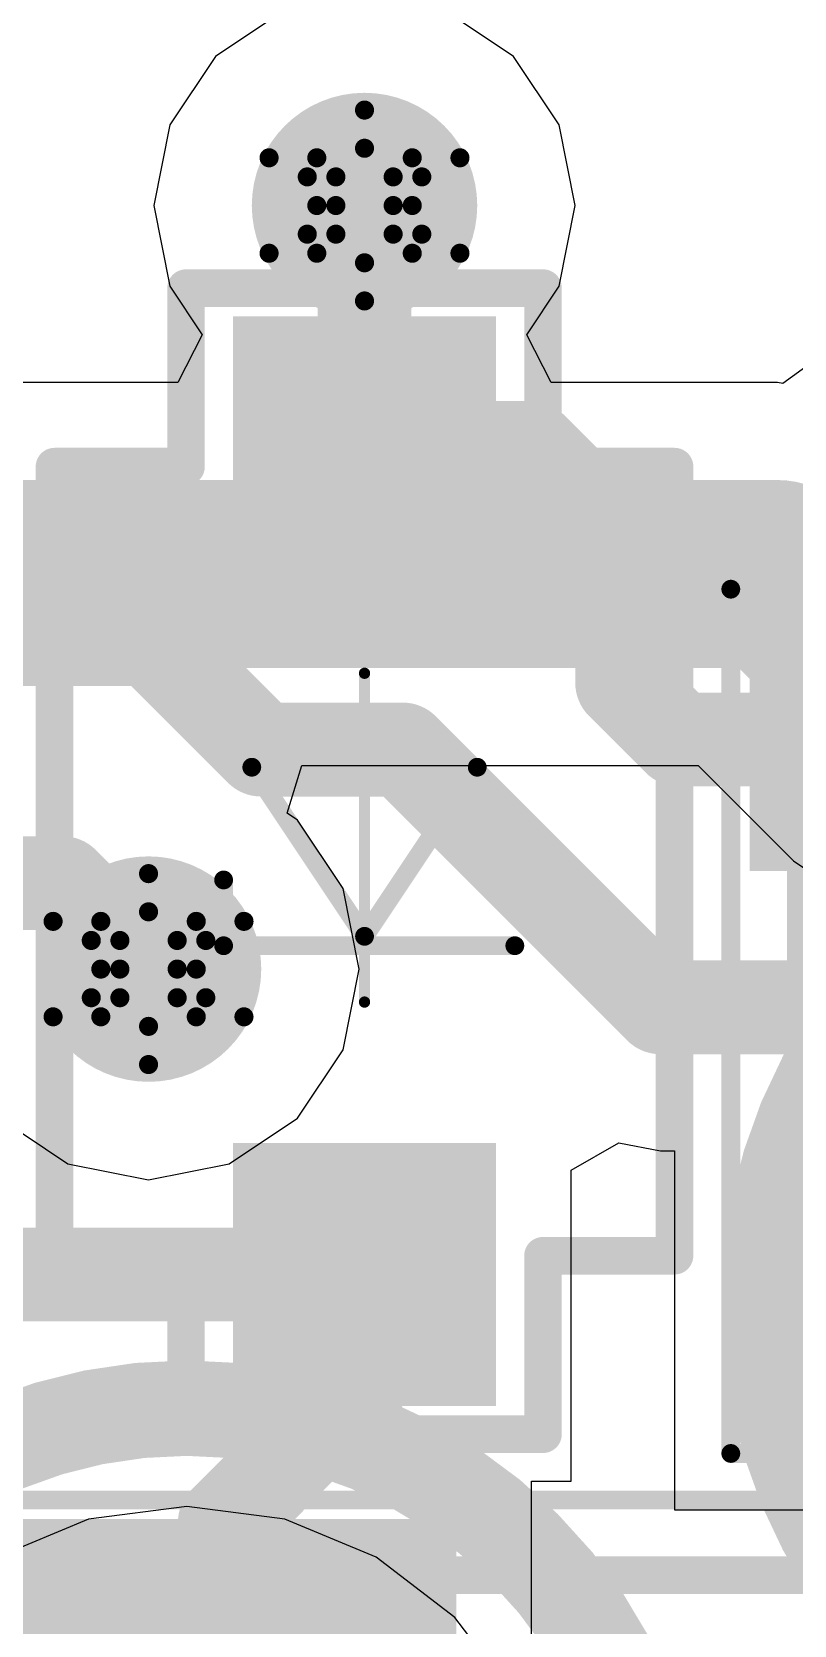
# Model space of a CAD drawing. Header units: millimetres. Extents: x 5 to 399, y 5 to 287.
# Drawn here: x 234.456 to 236.485, y 125.796 to 130.036 of the extents above; entities that cross this region are included whole.
import ezdxf

# ---------------------------------------------------------------- set-up
doc = ezdxf.new("R2010")
doc.units = ezdxf.units.MM
for name, color, linetype in [('BottomLayer', 5, 'Continuous'), ('BottomOverlay', 54, 'Continuous'), ('BottomPaste', 16, 'Continuous'), ('BottomSolder', 6, 'Continuous'), ('DrillDrawing', 1, 'Continuous'), ('DrillGuide', 244, 'Continuous'), ('Mechanical13', 56, 'Continuous'), ('MidLayer1', 16, 'Continuous'), ('MidLayer2', 76, 'Continuous'), ('MultiLayer', 9, 'Continuous'), ('TopLayer', 1, 'Continuous'), ('TopOverlay', 2, 'Continuous'), ('TopPaste', 8, 'Continuous'), ('TopSolder', 216, 'Continuous'), ('ViaHoleLayer', 16, 'Continuous')]:
    doc.layers.add(name, color=color, linetype=linetype)

# ---------------------------------------------------------------- blocks, each defined once
blk = doc.blocks.new('0603_C_57')
at = {"layer": 'Mechanical13', "const_width": 0.1}
for points in [[(-0.775, 0.4001), (-0.775, -0.3998)], [(-0.775, 0.4001), (0.825, 0.4001)], [(0.825, 0.4001), (0.825, -0.3998)], [(-0.775, -0.3998), (0.825, -0.3998)]]:
    blk.add_lwpolyline(points, dxfattribs=at)
at = {"layer": 'Mechanical13', "const_width": 0.05}
for points in [[(-0.8, 0.4001, 1), (-0.75, 0.4001, 1)], [(-0.8, 0.4001, 1), (-0.75, 0.4001, 1)], [(0.8, 0.4001, 1), (0.85, 0.4001, 1)], [(0.8, 0.4001, 1), (0.85, 0.4001, 1)], [(-0.8, -0.3998, 1), (-0.75, -0.3998, 1)], [(-0.8, -0.3998, 1), (-0.75, -0.3998, 1)], [(0.8, -0.3998, 1), (0.85, -0.3998, 1)], [(0.8, -0.3998, 1), (0.85, -0.3998, 1)]]:
    blk.add_lwpolyline(points, format="xyb", close=True, dxfattribs=at)
at = {"layer": 'TopLayer'}
for points in [[(-0.45, -0.5), (-0.45, 0.5), (-1.05, -0.5), (-1.05, 0.5)], [(0.45, 0.5), (0.45, -0.5), (1.05, 0.5), (1.05, -0.5)]]:
    blk.add_solid(points, dxfattribs=at)
at = {"layer": 'TopOverlay', "const_width": 0.05}
for points in [[(-1.15, 0.6), (1.15, 0.6)], [(-1.15, 0.6), (-1.15, -0.6)], [(1.15, 0.6), (1.15, -0.6)], [(-1.15, -0.6), (1.15, -0.6)]]:
    blk.add_lwpolyline(points, dxfattribs=at)
at = {"layer": 'TopOverlay', "const_width": 0.025}
for points in [[(-1.1625, 0.6, 1), (-1.1375, 0.6, 1)], [(-1.1625, 0.6, 1), (-1.1375, 0.6, 1)], [(1.1375, 0.6, 1), (1.1625, 0.6, 1)], [(1.1375, 0.6, 1), (1.1625, 0.6, 1)], [(-1.1625, -0.6, 1), (-1.1375, -0.6, 1)], [(-1.1625, -0.6, 1), (-1.1375, -0.6, 1)], [(1.1375, -0.6, 1), (1.1625, -0.6, 1)], [(1.1375, -0.6, 1), (1.1625, -0.6, 1)]]:
    blk.add_lwpolyline(points, format="xyb", close=True, dxfattribs=at)
at = {"layer": 'TopPaste'}
for points in [[(-0.45, -0.5), (-0.45, 0.5), (-1.05, -0.5), (-1.05, 0.5)], [(0.45, 0.5), (0.45, -0.5), (1.05, 0.5), (1.05, -0.5)]]:
    blk.add_solid(points, dxfattribs=at)
at = {"layer": 'TopSolder'}
for points in [[(-0.4, -0.55), (-0.4, 0.55), (-1.1, -0.55), (-1.1, 0.55)], [(0.4, 0.55), (0.4, -0.55), (1.1, 0.55), (1.1, -0.55)]]:
    blk.add_solid(points, dxfattribs=at)
blk = doc.blocks.new('1206_R_86')
at = {"layer": 'Mechanical13', "const_width": 0.1}
for points in [[(-1.5998, 0.8002), (-1.5998, -0.7999)], [(1.6002, 0.8002), (-1.5998, 0.8002)], [(1.6002, 0.8002), (1.6002, -0.7999)], [(1.6002, -0.7999), (-1.5998, -0.7999)]]:
    blk.add_lwpolyline(points, dxfattribs=at)
at = {"layer": 'Mechanical13', "const_width": 0.05}
for points in [[(-1.6248, 0.8002, 1), (-1.5748, 0.8002, 1)], [(-1.6248, 0.8002, 1), (-1.5748, 0.8002, 1)], [(1.5752, 0.8002, 1), (1.6252, 0.8002, 1)], [(1.5752, 0.8002, 1), (1.6252, 0.8002, 1)], [(-1.6248, -0.7999, 1), (-1.5748, -0.7999, 1)], [(-1.6248, -0.7999, 1), (-1.5748, -0.7999, 1)], [(1.5752, -0.7999, 1), (1.6252, -0.7999, 1)], [(1.5752, -0.7999, 1), (1.6252, -0.7999, 1)]]:
    blk.add_lwpolyline(points, format="xyb", close=True, dxfattribs=at)
at = {"layer": 'TopLayer'}
for points in [[(-0.925, -0.9), (-0.925, 0.9), (-2.075, -0.9), (-2.075, 0.9)], [(2.075, -0.9), (2.075, 0.9), (0.925, -0.9), (0.925, 0.9)]]:
    blk.add_solid(points, dxfattribs=at)
at = {"layer": 'TopOverlay', "const_width": 0.05}
for points in [[(2.175, 1), (-2.2, 1)], [(-2.2, 1), (-2.2, -1)], [(2.175, 1), (2.175, -1)], [(2.175, -1), (-2.2, -1)]]:
    blk.add_lwpolyline(points, dxfattribs=at)
at = {"layer": 'TopOverlay', "const_width": 0.025}
for points in [[(-2.2125, 1, 1), (-2.1875, 1, 1)], [(-2.2125, 1, 1), (-2.1875, 1, 1)], [(2.1625, 1, 1), (2.1875, 1, 1)], [(2.1625, 1, 1), (2.1875, 1, 1)], [(-2.2125, -1, 1), (-2.1875, -1, 1)], [(-2.2125, -1, 1), (-2.1875, -1, 1)], [(2.1625, -1, 1), (2.1875, -1, 1)], [(2.1625, -1, 1), (2.1875, -1, 1)]]:
    blk.add_lwpolyline(points, format="xyb", close=True, dxfattribs=at)
at = {"layer": 'TopPaste'}
for points in [[(-0.925, -0.9), (-0.925, 0.9), (-2.075, -0.9), (-2.075, 0.9)], [(2.075, -0.9), (2.075, 0.9), (0.925, -0.9), (0.925, 0.9)]]:
    blk.add_solid(points, dxfattribs=at)
at = {"layer": 'TopSolder'}
for points in [[(-0.875, -0.95), (-0.875, 0.95), (-2.125, -0.95), (-2.125, 0.95)], [(2.125, -0.95), (2.125, 0.95), (0.875, -0.95), (0.875, 0.95)]]:
    blk.add_solid(points, dxfattribs=at)
blk = doc.blocks.new('TP1_5MM_B_93')
at = {"layer": 'BottomLayer', "const_width": 0.75}
blk.add_lwpolyline([(-0.375, 0, 1), (0.375, 0, 1)], format="xyb", close=True, dxfattribs=at)
at = {"layer": 'BottomOverlay'}
for points, const_width in [([(1.27, 0, 1), (-1.27, 0, 1)], 0.254), ([(-1.3335, 0, 1), (-1.2065, 0, 1)], 0.127), ([(1.2065, 0, 1), (1.3335, 0, 1)], 0.127)]:
    blk.add_lwpolyline(points, format="xyb", close=True, dxfattribs=dict(at, const_width=const_width))
at = {"layer": 'BottomPaste', "const_width": 0.75}
blk.add_lwpolyline([(-0.375, 0, 1), (0.375, 0, 1)], format="xyb", close=True, dxfattribs=at)
at = {"layer": 'BottomSolder', "const_width": 0.75}
blk.add_lwpolyline([(-0.375, 0, 1), (0.375, 0, 1)], format="xyb", close=True, dxfattribs=at)
blk = doc.blocks.new('TP1_5MM_B_94')
at = {"layer": 'BottomLayer', "const_width": 0.75}
blk.add_lwpolyline([(-0.375, 0, 1), (0.375, 0, 1)], format="xyb", close=True, dxfattribs=at)
at = {"layer": 'BottomOverlay'}
for points, const_width in [([(1.27, 0, 1), (-1.27, 0, 1)], 0.254), ([(-1.3335, 0, 1), (-1.2065, 0, 1)], 0.127), ([(1.2065, 0, 1), (1.3335, 0, 1)], 0.127)]:
    blk.add_lwpolyline(points, format="xyb", close=True, dxfattribs=dict(at, const_width=const_width))
at = {"layer": 'BottomPaste', "const_width": 0.75}
blk.add_lwpolyline([(-0.375, 0, 1), (0.375, 0, 1)], format="xyb", close=True, dxfattribs=at)
at = {"layer": 'BottomSolder', "const_width": 0.75}
blk.add_lwpolyline([(-0.375, 0, 1), (0.375, 0, 1)], format="xyb", close=True, dxfattribs=at)
blk = doc.blocks.new('SOD_323_215')
at = {"layer": 'TopLayer'}
for points in [[(-0.8, -0.3), (-0.8, 0.3), (-1.4, -0.3), (-1.4, 0.3)], [(1.4, -0.3), (1.4, 0.3), (0.8, -0.3), (0.8, 0.3)]]:
    blk.add_solid(points, dxfattribs=at)
at = {"layer": 'TopOverlay'}
for points, const_width in [([(-1.05, 0.825), (-1.05, 0.475)], 0.1), ([(-1.05, 0.825), (1.05, 0.825)], 0.1), ([(1.05, 0.825), (1.05, 0.475)], 0.1), ([(-1.525, 0.475), (-1.05, 0.475)], 0.1), ([(-1.525, 0.475), (-1.525, -0.475)], 0.1), ([(1.05, 0.475), (1.525, 0.475)], 0.1), ([(1.525, 0.475), (1.525, -0.475)], 0.1), ([(-0.225, 0.375), (-0.225, -0.4)], 0.05), ([(-0.225, 0.375), (-0.05, 0.375)], 0.05), ([(0.25, 0.3), (-0.2, 0)], 0.05), ([(0.25, 0.3), (0.25, -0.3)], 0.05), ([(-0.375, 0), (0.5, 0)], 0.03), ([(-0.2, 0), (0.25, -0.3)], 0.05), ([(-1.525, -0.475), (-1.05, -0.475)], 0.1), ([(-1.05, -0.475), (-1.05, -0.825)], 0.1), ([(1.05, -0.475), (1.05, -0.825)], 0.1), ([(1.05, -0.475), (1.525, -0.475)], 0.1), ([(-1.05, -0.825), (1.05, -0.825)], 0.1)]:
    blk.add_lwpolyline(points, dxfattribs=dict(at, const_width=const_width))
for points, const_width in [([(-1.075, 0.825, 1), (-1.025, 0.825, 1)], 0.05), ([(-1.075, 0.825, 1), (-1.025, 0.825, 1)], 0.05), ([(1.025, 0.825, 1), (1.075, 0.825, 1)], 0.05), ([(1.025, 0.825, 1), (1.075, 0.825, 1)], 0.05), ([(-1.55, 0.475, 1), (-1.5, 0.475, 1)], 0.05), ([(-1.55, 0.475, 1), (-1.5, 0.475, 1)], 0.05), ([(-1.075, 0.475, 1), (-1.025, 0.475, 1)], 0.05), ([(-1.075, 0.475, 1), (-1.025, 0.475, 1)], 0.05), ([(1.025, 0.475, 1), (1.075, 0.475, 1)], 0.05), ([(1.025, 0.475, 1), (1.075, 0.475, 1)], 0.05), ([(1.5, 0.475, 1), (1.55, 0.475, 1)], 0.05), ([(1.5, 0.475, 1), (1.55, 0.475, 1)], 0.05), ([(-0.2375, 0.375, 1), (-0.2125, 0.375, 1)], 0.025), ([(-0.2375, 0.375, 1), (-0.2125, 0.375, 1)], 0.025), ([(-0.0625, 0.375, 1), (-0.0375, 0.375, 1)], 0.025), ([(0.2375, 0.3, 1), (0.2625, 0.3, 1)], 0.025), ([(0.2375, 0.3, 1), (0.2625, 0.3, 1)], 0.025), ([(-0.3825, 0, 1), (-0.3675, 0, 1)], 0.015), ([(-0.2125, 0, 1), (-0.1875, 0, 1)], 0.025), ([(-0.2125, 0, 1), (-0.1875, 0, 1)], 0.025), ([(0.4925, 0, 1), (0.5075, 0, 1)], 0.015), ([(0.2375, -0.3, 1), (0.2625, -0.3, 1)], 0.025), ([(0.2375, -0.3, 1), (0.2625, -0.3, 1)], 0.025), ([(-0.2375, -0.4, 1), (-0.2125, -0.4, 1)], 0.025), ([(-1.55, -0.475, 1), (-1.5, -0.475, 1)], 0.05), ([(-1.55, -0.475, 1), (-1.5, -0.475, 1)], 0.05), ([(-1.075, -0.475, 1), (-1.025, -0.475, 1)], 0.05), ([(-1.075, -0.475, 1), (-1.025, -0.475, 1)], 0.05), ([(1.025, -0.475, 1), (1.075, -0.475, 1)], 0.05), ([(1.025, -0.475, 1), (1.075, -0.475, 1)], 0.05), ([(1.5, -0.475, 1), (1.55, -0.475, 1)], 0.05), ([(1.5, -0.475, 1), (1.55, -0.475, 1)], 0.05), ([(-1.075, -0.825, 1), (-1.025, -0.825, 1)], 0.05), ([(-1.075, -0.825, 1), (-1.025, -0.825, 1)], 0.05), ([(1.025, -0.825, 1), (1.075, -0.825, 1)], 0.05), ([(1.025, -0.825, 1), (1.075, -0.825, 1)], 0.05)]:
    blk.add_lwpolyline(points, format="xyb", close=True, dxfattribs=dict(at, const_width=const_width))
at = {"layer": 'TopPaste'}
for points in [[(-0.8, -0.3), (-0.8, 0.3), (-1.4, -0.3), (-1.4, 0.3)], [(1.4, -0.3), (1.4, 0.3), (0.8, -0.3), (0.8, 0.3)]]:
    blk.add_solid(points, dxfattribs=at)
at = {"layer": 'TopSolder'}
for points in [[(-0.75, -0.35), (-0.75, 0.35), (-1.45, -0.35), (-1.45, 0.35)], [(1.45, -0.35), (1.45, 0.35), (0.75, -0.35), (0.75, 0.35)]]:
    blk.add_solid(points, dxfattribs=at)

msp = doc.modelspace()

# ---------------------------------------------------------------- linework, layer by layer
at = {"layer": 'BottomLayer'}
for p, q in [((234.8682, 126.1118), (234.6071, 126.0775)), ((235.1293, 126.0775), (234.8682, 126.1118)), ((234.6071, 126.0775), (234.3639, 125.9767)), ((235.3725, 125.9767), (235.1293, 126.0775)), ((235.5814, 125.8164), (235.3725, 125.9767)), ((235.7417, 125.6075), (235.5814, 125.8164))]:
    msp.add_line(p, q, dxfattribs=at)
at = {"layer": 'BottomLayer', "const_width": 0.3}
for points in [[(235.1914, 129.5736, 1), (235.4914, 129.5736, 1)], [(234.6166, 127.5416, 1), (234.9166, 127.5416, 1)]]:
    msp.add_lwpolyline(points, format="xyb", close=True, dxfattribs=at)
at = {"layer": 'DrillDrawing', "const_width": 0.0508}
for points in [[(235.2144, 129.7006), (235.3414, 129.8276)], [(235.3414, 129.8276), (235.4684, 129.7006)], [(235.2652, 129.6498), (235.3414, 129.726)], [(235.3414, 129.726), (235.4176, 129.6498)], [(235.0874, 129.7006), (235.2144, 129.5736)], [(235.0874, 129.7006), (235.2144, 129.7006)], [(235.4684, 129.7006), (235.5954, 129.7006)], [(235.4684, 129.5736), (235.5954, 129.7006)], [(235.189, 129.6498), (235.2652, 129.5736)], [(235.189, 129.6498), (235.2652, 129.6498)], [(235.4176, 129.6498), (235.4938, 129.6498)], [(235.4176, 129.5736), (235.4938, 129.6498)], [(235.0874, 129.4466), (235.2144, 129.5736)], [(235.189, 129.4974), (235.2652, 129.5736)], [(235.4176, 129.5736), (235.4938, 129.4974)], [(235.4684, 129.5736), (235.5954, 129.4466)], [(235.189, 129.4974), (235.2652, 129.4974)], [(235.2652, 129.4974), (235.3414, 129.4212)], [(235.3414, 129.4212), (235.4176, 129.4974)], [(235.4176, 129.4974), (235.4938, 129.4974)], [(235.0874, 129.4466), (235.2144, 129.4466)], [(235.2144, 129.4466), (235.3414, 129.3196)], [(235.3414, 129.3196), (235.4684, 129.4466)], [(235.4684, 129.4466), (235.5954, 129.4466)], [(234.6396, 127.6686), (234.7666, 127.7956)], [(234.7666, 127.7956), (234.8936, 127.6686)], [(234.6904, 127.6178), (234.7666, 127.694)], [(234.7666, 127.694), (234.8428, 127.6178)], [(234.5126, 127.6686), (234.6396, 127.5416)], [(234.5126, 127.6686), (234.6396, 127.6686)], [(234.8936, 127.6686), (235.0206, 127.6686)], [(234.8936, 127.5416), (235.0206, 127.6686)], [(234.6142, 127.6178), (234.6904, 127.5416)], [(234.6142, 127.6178), (234.6904, 127.6178)], [(234.8428, 127.6178), (234.919, 127.6178)], [(234.8428, 127.5416), (234.919, 127.6178)], [(234.5126, 127.4146), (234.6396, 127.5416)], [(234.6142, 127.4654), (234.6904, 127.5416)], [(234.8428, 127.5416), (234.919, 127.4654)], [(234.8936, 127.5416), (235.0206, 127.4146)], [(234.6142, 127.4654), (234.6904, 127.4654)], [(234.6904, 127.4654), (234.7666, 127.3892)], [(234.7666, 127.3892), (234.8428, 127.4654)], [(234.8428, 127.4654), (234.919, 127.4654)], [(234.5126, 127.4146), (234.6396, 127.4146)], [(234.6396, 127.4146), (234.7666, 127.2876)], [(234.7666, 127.2876), (234.8936, 127.4146)], [(234.8936, 127.4146), (235.0206, 127.4146)]]:
    msp.add_lwpolyline(points, dxfattribs=at)
at = {"layer": 'DrillDrawing', "const_width": 0.0254}
for points in [[(235.3287, 129.8276, 1), (235.3541, 129.8276, 1)], [(235.3287, 129.8276, 1), (235.3541, 129.8276, 1)], [(235.3287, 129.726, 1), (235.3541, 129.726, 1)], [(235.3287, 129.726, 1), (235.3541, 129.726, 1)], [(235.0747, 129.7006, 1), (235.1001, 129.7006, 1)], [(235.0747, 129.7006, 1), (235.1001, 129.7006, 1)], [(235.2017, 129.7006, 1), (235.2271, 129.7006, 1)], [(235.2017, 129.7006, 1), (235.2271, 129.7006, 1)], [(235.4557, 129.7006, 1), (235.4811, 129.7006, 1)], [(235.4557, 129.7006, 1), (235.4811, 129.7006, 1)], [(235.5827, 129.7006, 1), (235.6081, 129.7006, 1)], [(235.5827, 129.7006, 1), (235.6081, 129.7006, 1)], [(235.1763, 129.6498, 1), (235.2017, 129.6498, 1)], [(235.1763, 129.6498, 1), (235.2017, 129.6498, 1)], [(235.2525, 129.6498, 1), (235.2779, 129.6498, 1)], [(235.2525, 129.6498, 1), (235.2779, 129.6498, 1)], [(235.4049, 129.6498, 1), (235.4303, 129.6498, 1)], [(235.4049, 129.6498, 1), (235.4303, 129.6498, 1)], [(235.4811, 129.6498, 1), (235.5065, 129.6498, 1)], [(235.4811, 129.6498, 1), (235.5065, 129.6498, 1)], [(235.2017, 129.5736, 1), (235.2271, 129.5736, 1)], [(235.2017, 129.5736, 1), (235.2271, 129.5736, 1)], [(235.2525, 129.5736, 1), (235.2779, 129.5736, 1)], [(235.2525, 129.5736, 1), (235.2779, 129.5736, 1)], [(235.4049, 129.5736, 1), (235.4303, 129.5736, 1)], [(235.4049, 129.5736, 1), (235.4303, 129.5736, 1)], [(235.4557, 129.5736, 1), (235.4811, 129.5736, 1)], [(235.4557, 129.5736, 1), (235.4811, 129.5736, 1)], [(235.1763, 129.4974, 1), (235.2017, 129.4974, 1)], [(235.1763, 129.4974, 1), (235.2017, 129.4974, 1)], [(235.2525, 129.4974, 1), (235.2779, 129.4974, 1)], [(235.2525, 129.4974, 1), (235.2779, 129.4974, 1)], [(235.4049, 129.4974, 1), (235.4303, 129.4974, 1)], [(235.4049, 129.4974, 1), (235.4303, 129.4974, 1)], [(235.4811, 129.4974, 1), (235.5065, 129.4974, 1)], [(235.4811, 129.4974, 1), (235.5065, 129.4974, 1)], [(235.0747, 129.4466, 1), (235.1001, 129.4466, 1)], [(235.0747, 129.4466, 1), (235.1001, 129.4466, 1)], [(235.2017, 129.4466, 1), (235.2271, 129.4466, 1)], [(235.2017, 129.4466, 1), (235.2271, 129.4466, 1)], [(235.3287, 129.4212, 1), (235.3541, 129.4212, 1)], [(235.3287, 129.4212, 1), (235.3541, 129.4212, 1)], [(235.4557, 129.4466, 1), (235.4811, 129.4466, 1)], [(235.4557, 129.4466, 1), (235.4811, 129.4466, 1)], [(235.5827, 129.4466, 1), (235.6081, 129.4466, 1)], [(235.5827, 129.4466, 1), (235.6081, 129.4466, 1)], [(235.3287, 129.3196, 1), (235.3541, 129.3196, 1)], [(235.3287, 129.3196, 1), (235.3541, 129.3196, 1)], [(234.7539, 127.7956, 1), (234.7793, 127.7956, 1)], [(234.7539, 127.7956, 1), (234.7793, 127.7956, 1)], [(234.7539, 127.694, 1), (234.7793, 127.694, 1)], [(234.7539, 127.694, 1), (234.7793, 127.694, 1)], [(234.4999, 127.6686, 1), (234.5253, 127.6686, 1)], [(234.4999, 127.6686, 1), (234.5253, 127.6686, 1)], [(234.6269, 127.6686, 1), (234.6523, 127.6686, 1)], [(234.6269, 127.6686, 1), (234.6523, 127.6686, 1)], [(234.8809, 127.6686, 1), (234.9063, 127.6686, 1)], [(234.8809, 127.6686, 1), (234.9063, 127.6686, 1)], [(235.0079, 127.6686, 1), (235.0333, 127.6686, 1)], [(235.0079, 127.6686, 1), (235.0333, 127.6686, 1)], [(234.6015, 127.6178, 1), (234.6269, 127.6178, 1)], [(234.6015, 127.6178, 1), (234.6269, 127.6178, 1)], [(234.6777, 127.6178, 1), (234.7031, 127.6178, 1)], [(234.6777, 127.6178, 1), (234.7031, 127.6178, 1)], [(234.8301, 127.6178, 1), (234.8555, 127.6178, 1)], [(234.8301, 127.6178, 1), (234.8555, 127.6178, 1)], [(234.9063, 127.6178, 1), (234.9317, 127.6178, 1)], [(234.9063, 127.6178, 1), (234.9317, 127.6178, 1)], [(234.6269, 127.5416, 1), (234.6523, 127.5416, 1)], [(234.6269, 127.5416, 1), (234.6523, 127.5416, 1)], [(234.6777, 127.5416, 1), (234.7031, 127.5416, 1)], [(234.6777, 127.5416, 1), (234.7031, 127.5416, 1)], [(234.8301, 127.5416, 1), (234.8555, 127.5416, 1)], [(234.8301, 127.5416, 1), (234.8555, 127.5416, 1)], [(234.8809, 127.5416, 1), (234.9063, 127.5416, 1)], [(234.8809, 127.5416, 1), (234.9063, 127.5416, 1)], [(234.6015, 127.4654, 1), (234.6269, 127.4654, 1)], [(234.6015, 127.4654, 1), (234.6269, 127.4654, 1)], [(234.6777, 127.4654, 1), (234.7031, 127.4654, 1)], [(234.6777, 127.4654, 1), (234.7031, 127.4654, 1)], [(234.8301, 127.4654, 1), (234.8555, 127.4654, 1)], [(234.8301, 127.4654, 1), (234.8555, 127.4654, 1)], [(234.9063, 127.4654, 1), (234.9317, 127.4654, 1)], [(234.9063, 127.4654, 1), (234.9317, 127.4654, 1)], [(234.4999, 127.4146, 1), (234.5253, 127.4146, 1)], [(234.4999, 127.4146, 1), (234.5253, 127.4146, 1)], [(234.6269, 127.4146, 1), (234.6523, 127.4146, 1)], [(234.6269, 127.4146, 1), (234.6523, 127.4146, 1)], [(234.7539, 127.3892, 1), (234.7793, 127.3892, 1)], [(234.7539, 127.3892, 1), (234.7793, 127.3892, 1)], [(234.8809, 127.4146, 1), (234.9063, 127.4146, 1)], [(234.8809, 127.4146, 1), (234.9063, 127.4146, 1)], [(235.0079, 127.4146, 1), (235.0333, 127.4146, 1)], [(235.0079, 127.4146, 1), (235.0333, 127.4146, 1)], [(234.7539, 127.2876, 1), (234.7793, 127.2876, 1)], [(234.7539, 127.2876, 1), (234.7793, 127.2876, 1)]]:
    msp.add_lwpolyline(points, format="xyb", close=True, dxfattribs=at)
at = {"layer": 'DrillGuide', "const_width": 0.125}
for points in [[(235.2789, 129.5736, 1), (235.4039, 129.5736, 1)], [(234.7041, 127.5416, 1), (234.8291, 127.5416, 1)]]:
    msp.add_lwpolyline(points, format="xyb", close=True, dxfattribs=at)
at = {"layer": 'MidLayer1', "const_width": 0.3}
for points in [[(235.1914, 129.5736, 1), (235.4914, 129.5736, 1)], [(234.6166, 127.5416, 1), (234.9166, 127.5416, 1)]]:
    msp.add_lwpolyline(points, format="xyb", close=True, dxfattribs=at)
at = {"layer": 'MidLayer2'}
for p, q in [((235.1268, 130.0917), (234.9449, 129.9701)), ((235.7379, 129.9701), (235.556, 130.0917)), ((234.9449, 129.9701), (234.8233, 129.7882)), ((235.8595, 129.7882), (235.7379, 129.9701)), ((234.8233, 129.7882), (234.7806, 129.5736)), ((235.9022, 129.5736), (235.8595, 129.7882)), ((234.7806, 129.5736), (234.8233, 129.359)), ((235.8595, 129.359), (235.9022, 129.5736)), ((234.8233, 129.359), (234.9096, 129.2299)), ((235.7732, 129.2299), (235.8595, 129.359)), ((234.9096, 129.2299), (234.8447, 129.1029)), ((235.8381, 129.1029), (235.7732, 129.2299)), ((236.5576, 129.1741), (236.4544, 129.1001)), ((234.8447, 129.1029), (234.0185, 129.1029)), ((236.4406, 129.1029), (235.8381, 129.1029)), ((236.4544, 129.1001), (236.4406, 129.1029)), ((235.1359, 127.9563), (235.1745, 128.0833)), ((235.1745, 128.0833), (236.2295, 128.0833)), ((236.2295, 128.0833), (236.483, 127.8297)), ((235.1631, 127.9381), (235.1359, 127.9563)), ((235.2847, 127.7562), (235.1631, 127.9381)), ((236.483, 127.8297), (236.6484, 127.7192)), ((235.3274, 127.5416), (235.2847, 127.7562)), ((235.2847, 127.327), (235.3274, 127.5416)), ((235.1631, 127.1451), (235.2847, 127.327)), ((234.3701, 127.1451), (234.552, 127.0235)), ((234.9812, 127.0235), (235.1631, 127.1451)), ((234.552, 127.0235), (234.7666, 126.9808)), ((234.7666, 126.9808), (234.9812, 127.0235))]:
    msp.add_line(p, q, dxfattribs=at)
for points, const_width in [([(235.1914, 129.5736, 1), (235.4914, 129.5736, 1)], 0.3), ([(236.3156, 128.5931, 1), (236.5656, 128.5931, 1)], 0.25), ([(236.3156, 128.5931, 1), (236.5656, 128.5931, 1)], 0.25), ([(234.6166, 127.5416, 1), (234.9166, 127.5416, 1)], 0.3)]:
    msp.add_lwpolyline(points, format="xyb", close=True, dxfattribs=dict(at, const_width=const_width))
at = {"layer": 'MidLayer2', "const_width": 0.5}
for points in [[(233.8073, 128.5931), (236.4406, 128.5931)], [(236.4406, 128.5931), (236.8435, 128.1902)]]:
    msp.add_lwpolyline(points, dxfattribs=at)
at = {"layer": 'MultiLayer', "const_width": 0.3}
for points in [[(235.1914, 129.5736, 1), (235.4914, 129.5736, 1)], [(234.6166, 127.5416, 1), (234.9166, 127.5416, 1)]]:
    msp.add_lwpolyline(points, format="xyb", close=True, dxfattribs=at)
at = {"layer": 'TopLayer'}
for p, q in [((235.8914, 127.0065), (236.0184, 127.0796)), ((236.0184, 127.0796), (236.1288, 127.0577)), ((236.1288, 127.0577), (236.1662, 127.0577)), ((236.1662, 127.0577), (236.1662, 126.1026)), ((235.8914, 126.1788), (235.8914, 127.0065)), ((235.7854, 125.7464), (235.7854, 126.1788)), ((235.7854, 126.1788), (235.8914, 126.1788)), ((236.1662, 126.1026), (237.1354, 126.1026))]:
    msp.add_line(p, q, dxfattribs=at)
for points, const_width in [([(235.1914, 129.5736, 1), (235.4914, 129.5736, 1)], 0.3), ([(235.2789, 129.5736, 1), (235.4039, 129.5736, 1)], 0.125), ([(235.2535, 128.9288, 1), (235.3785, 128.9288, 1)], 0.125), ([(235.2789, 128.9288, 1), (235.4039, 128.9288, 1)], 0.125), ([(235.7205, 128.9288, 1), (235.8455, 128.9288, 1)], 0.125), ([(235.7205, 128.9288, 1), (235.8455, 128.9288, 1)], 0.125), ([(235.9647, 128.6846, 1), (236.0897, 128.6846, 1)], 0.125), ([(235.9647, 128.6846, 1), (236.0897, 128.6846, 1)], 0.125), ([(234.7094, 128.4202, 1), (234.8344, 128.4202, 1)], 0.125), ([(234.7094, 128.4202, 1), (234.8344, 128.4202, 1)], 0.125), ([(235.9647, 128.3036, 1), (236.0897, 128.3036, 1)], 0.125), ([(235.9647, 128.3036, 1), (236.0897, 128.3036, 1)], 0.125), ([(236.1157, 128.1526, 1), (236.2407, 128.1526, 1)], 0.125), ([(236.1157, 128.1526, 1), (236.2407, 128.1526, 1)], 0.125), ([(235.0038, 128.1258, 1), (235.1288, 128.1258, 1)], 0.125), ([(235.0038, 128.1258, 1), (235.1288, 128.1258, 1)], 0.125), ([(235.3805, 128.1258, 1), (235.5055, 128.1258, 1)], 0.125), ([(235.3805, 128.1258, 1), (235.5055, 128.1258, 1)], 0.125), ([(234.4755, 127.7702, 1), (234.6005, 127.7702, 1)], 0.125), ([(234.4755, 127.7702, 1), (234.6005, 127.7702, 1)], 0.125), ([(234.6166, 127.5416, 1), (234.9166, 127.5416, 1)], 0.3), ([(234.7041, 127.5416, 1), (234.8291, 127.5416, 1)], 0.125), ([(236.0663, 127.44, 1), (236.1913, 127.44, 1)], 0.125), ([(236.0663, 127.44, 1), (236.1913, 127.44, 1)], 0.125), ([(235.2629, 126.7288, 1), (235.3879, 126.7288, 1)], 0.125), ([(235.2629, 126.7288, 1), (235.3879, 126.7288, 1)], 0.125), ([(235.2629, 126.424, 1), (235.3879, 126.424, 1)], 0.125), ([(235.2629, 126.424, 1), (235.3879, 126.424, 1)], 0.125), ([(234.9073, 126.0684, 1), (235.0323, 126.0684, 1)], 0.125), ([(234.9073, 126.0684, 1), (235.0323, 126.0684, 1)], 0.125)]:
    msp.add_lwpolyline(points, format="xyb", close=True, dxfattribs=dict(at, const_width=const_width))
at = {"layer": 'TopLayer', "const_width": 0.25}
for points in [[(235.3414, 128.9288), (235.3414, 129.5736)], [(235.316, 128.9288), (235.783, 128.9288)], [(235.783, 128.9288), (236.0272, 128.6846)], [(236.0272, 128.3036), (236.0272, 128.6846)], [(233.9546, 128.4202), (234.7719, 128.4202)], [(234.7719, 128.4202), (235.0663, 128.1258)], [(236.0272, 128.3036), (236.1782, 128.1526)], [(236.1782, 128.1526), (236.9162, 128.1526)], [(235.0663, 128.1258), (235.443, 128.1258)], [(235.443, 128.1258), (236.1288, 127.44)], [(233.964, 127.7702), (234.538, 127.7702)], [(234.538, 127.7702), (234.7666, 127.5416)], [(236.1288, 127.44), (236.6208, 127.44)], [(234.025, 126.7288), (235.3254, 126.7288)], [(235.3254, 126.424), (235.3254, 126.7288)], [(234.9698, 126.0684), (235.3254, 126.424)], [(234.9698, 125.1286), (234.9698, 126.0684)]]:
    msp.add_lwpolyline(points, dxfattribs=at)
at = {"layer": 'ViaHoleLayer', "const_width": 0.125}
for points in [[(235.2789, 129.5736, 1), (235.4039, 129.5736, 1)], [(234.7041, 127.5416, 1), (234.8291, 127.5416, 1)]]:
    msp.add_lwpolyline(points, format="xyb", close=True, dxfattribs=at)

# ---------------------------------------------------------------- block references
for name, p, rotation in [('SOD_323_215', (235.3414, 127.8288), 90), ('0603_C_57', (236.9162, 127.4026), 90), ('TP1_5MM_B_94', (237.6876, 126.6526), 90), ('TP1_5MM_B_93', (234.8682, 125.1032), 90), ('1206_R_86', (236.4604, 125.1286), 180)]:
    msp.add_blockref(name, p, dxfattribs=dict(rotation=rotation))

doc.saveas('drawing.dxf')
